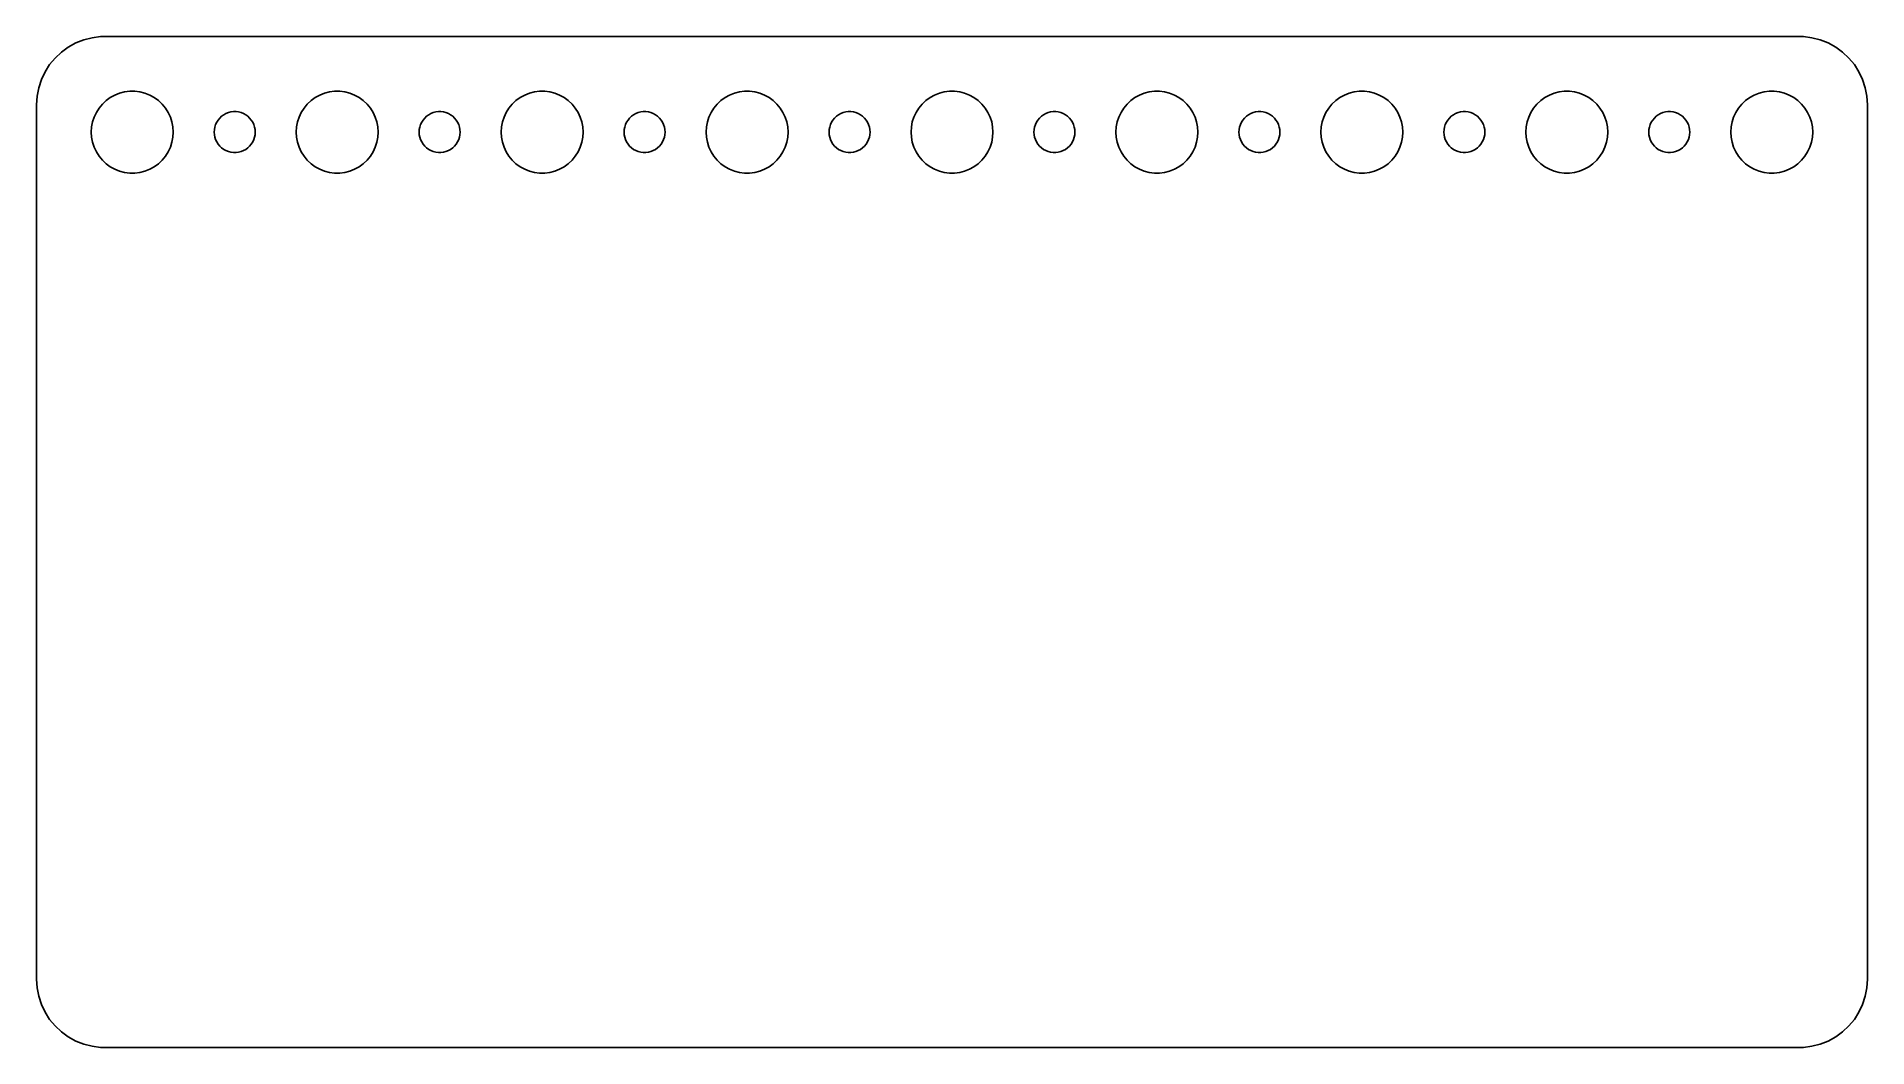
# Model space of a CAD drawing. Header units: metres. Extents: x -67 to 67, y -37 to 37.
import ezdxf

# ---------------------------------------------------------------- set-up
doc = ezdxf.new("R2010")
doc.units = ezdxf.units.M

msp = doc.modelspace()

# ---------------------------------------------------------------- linework, layer by layer
for p, q in [((-64.6791, 36.2216), (-65.1871, 35.8526)), ((-64.1289, 36.5241), (-64.6791, 36.2216)), ((-63.5451, 36.7553), (-64.1289, 36.5241)), ((-62.9369, 36.9114), (-63.5451, 36.7553)), ((-62.3139, 36.9901), (-62.9369, 36.9114)), ((62.3139, 36.9901), (-62.3139, 36.9901)), ((62.9369, 36.9114), (62.3139, 36.9901)), ((63.5451, 36.7553), (62.9369, 36.9114)), ((64.1289, 36.5241), (63.5451, 36.7553)), ((64.6791, 36.2216), (64.1289, 36.5241)), ((65.1871, 35.8526), (64.6791, 36.2216)), ((-66.0451, 34.9389), (-66.3815, 34.4088)), ((-65.6448, 35.4227), (-66.0451, 34.9389)), ((-65.1871, 35.8526), (-65.6448, 35.4227)), ((65.6448, 35.4227), (65.1871, 35.8526)), ((66.0451, 34.9389), (65.6448, 35.4227)), ((66.3815, 34.4088), (66.0451, 34.9389)), ((-66.6489, 33.8406), (-66.8429, 33.2434)), ((-66.3815, 34.4088), (-66.6489, 33.8406)), ((66.6489, 33.8406), (66.3815, 34.4088)), ((66.8429, 33.2434), (66.6489, 33.8406)), ((-66.9606, 32.6267), (-67, 32)), ((-66.8429, 33.2434), (-66.9606, 32.6267)), ((-62.1869, 32.0536), (-61.9123, 32.3115)), ((-61.9123, 32.3115), (-61.6075, 32.533)), ((-61.6075, 32.533), (-61.2773, 32.7145)), ((-61.2773, 32.7145), (-60.927, 32.8532)), ((-60.927, 32.8532), (-60.5621, 32.9469)), ((-60.5621, 32.9469), (-60.1884, 32.9941)), ((-60.1884, 32.9941), (-59.8116, 32.9941)), ((-59.8116, 32.9941), (-59.4379, 32.9469)), ((-59.4379, 32.9469), (-59.0729, 32.8532)), ((-59.0729, 32.8532), (-58.7227, 32.7145)), ((-58.7227, 32.7145), (-58.3925, 32.533)), ((-58.3925, 32.533), (-58.0877, 32.3115)), ((-58.0877, 32.3115), (-57.8131, 32.0536)), ((-47.1869, 32.0536), (-46.9123, 32.3115)), ((-46.9123, 32.3115), (-46.6075, 32.533)), ((-46.6075, 32.533), (-46.2773, 32.7145)), ((-46.2773, 32.7145), (-45.927, 32.8532)), ((-45.927, 32.8532), (-45.5621, 32.9469)), ((-45.5621, 32.9469), (-45.1884, 32.9941)), ((-45.1884, 32.9941), (-44.8116, 32.9941)), ((-44.8116, 32.9941), (-44.4379, 32.9469)), ((-44.4379, 32.9469), (-44.0729, 32.8532)), ((-44.0729, 32.8532), (-43.7227, 32.7145)), ((-43.7227, 32.7145), (-43.3925, 32.533)), ((-43.3925, 32.533), (-43.0877, 32.3115)), ((-43.0877, 32.3115), (-42.8131, 32.0536)), ((-32.1869, 32.0536), (-31.9123, 32.3115)), ((-31.9123, 32.3115), (-31.6075, 32.533)), ((-31.6075, 32.533), (-31.2773, 32.7145)), ((-31.2773, 32.7145), (-30.927, 32.8532)), ((-30.927, 32.8532), (-30.5621, 32.9469)), ((-30.5621, 32.9469), (-30.1884, 32.9941)), ((-30.1884, 32.9941), (-29.8116, 32.9941)), ((-29.8116, 32.9941), (-29.4379, 32.9469)), ((-29.4379, 32.9469), (-29.0729, 32.8532)), ((-29.0729, 32.8532), (-28.7227, 32.7145)), ((-28.7227, 32.7145), (-28.3925, 32.533)), ((-28.3925, 32.533), (-28.0877, 32.3115)), ((-28.0877, 32.3115), (-27.8131, 32.0536)), ((-17.1869, 32.0536), (-16.9123, 32.3115)), ((-16.9123, 32.3115), (-16.6075, 32.533)), ((-16.6075, 32.533), (-16.2773, 32.7145)), ((-16.2773, 32.7145), (-15.927, 32.8532)), ((-15.927, 32.8532), (-15.5621, 32.9469)), ((-15.5621, 32.9469), (-15.1884, 32.9941)), ((-15.1884, 32.9941), (-14.8116, 32.9941)), ((-14.8116, 32.9941), (-14.4379, 32.9469)), ((-14.4379, 32.9469), (-14.0729, 32.8532)), ((-14.0729, 32.8532), (-13.7227, 32.7145)), ((-13.7227, 32.7145), (-13.3925, 32.533)), ((-13.3925, 32.533), (-13.0877, 32.3115)), ((-13.0877, 32.3115), (-12.8131, 32.0536)), ((-2.1869, 32.0536), (-1.91226, 32.3115)), ((-1.91226, 32.3115), (-1.60747, 32.533)), ((-1.60747, 32.533), (-1.27733, 32.7145)), ((-1.27733, 32.7145), (-0.92705, 32.8532)), ((-0.92705, 32.8532), (-0.56213, 32.9469)), ((-0.56213, 32.9469), (-0.18837, 32.9941)), ((-0.18837, 32.9941), (0.18837, 32.9941)), ((0.18837, 32.9941), (0.56213, 32.9469)), ((0.56213, 32.9469), (0.92705, 32.8532)), ((0.92705, 32.8532), (1.27733, 32.7145)), ((1.27733, 32.7145), (1.60747, 32.533)), ((1.60747, 32.533), (1.91226, 32.3115)), ((1.91226, 32.3115), (2.1869, 32.0536)), ((12.8131, 32.0536), (13.0877, 32.3115)), ((13.0877, 32.3115), (13.3925, 32.533)), ((13.3925, 32.533), (13.7227, 32.7145)), ((13.7227, 32.7145), (14.0729, 32.8532)), ((14.0729, 32.8532), (14.4379, 32.9469)), ((14.4379, 32.9469), (14.8116, 32.9941)), ((14.8116, 32.9941), (15.1884, 32.9941)), ((15.1884, 32.9941), (15.5621, 32.9469)), ((15.5621, 32.9469), (15.927, 32.8532)), ((15.927, 32.8532), (16.2773, 32.7145)), ((16.2773, 32.7145), (16.6075, 32.533)), ((16.6075, 32.533), (16.9123, 32.3115)), ((16.9123, 32.3115), (17.1869, 32.0536)), ((27.8131, 32.0536), (28.0877, 32.3115)), ((28.0877, 32.3115), (28.3925, 32.533)), ((28.3925, 32.533), (28.7227, 32.7145)), ((28.7227, 32.7145), (29.0729, 32.8532)), ((29.0729, 32.8532), (29.4379, 32.9469)), ((29.4379, 32.9469), (29.8116, 32.9941)), ((29.8116, 32.9941), (30.1884, 32.9941)), ((30.1884, 32.9941), (30.5621, 32.9469)), ((30.5621, 32.9469), (30.927, 32.8532)), ((30.927, 32.8532), (31.2773, 32.7145)), ((31.2773, 32.7145), (31.6075, 32.533)), ((31.6075, 32.533), (31.9123, 32.3115)), ((31.9123, 32.3115), (32.1869, 32.0536)), ((42.8131, 32.0536), (43.0877, 32.3115)), ((43.0877, 32.3115), (43.3925, 32.533)), ((43.3925, 32.533), (43.7227, 32.7145)), ((43.7227, 32.7145), (44.0729, 32.8532)), ((44.0729, 32.8532), (44.4379, 32.9469)), ((44.4379, 32.9469), (44.8116, 32.9941)), ((44.8116, 32.9941), (45.1884, 32.9941)), ((45.1884, 32.9941), (45.5621, 32.9469)), ((45.5621, 32.9469), (45.927, 32.8532)), ((45.927, 32.8532), (46.2773, 32.7145)), ((46.2773, 32.7145), (46.6075, 32.533)), ((46.6075, 32.533), (46.9123, 32.3115)), ((46.9123, 32.3115), (47.1869, 32.0536)), ((57.8131, 32.0536), (58.0877, 32.3115)), ((58.0877, 32.3115), (58.3925, 32.533)), ((58.3925, 32.533), (58.7227, 32.7145)), ((58.7227, 32.7145), (59.0729, 32.8532)), ((59.0729, 32.8532), (59.4379, 32.9469)), ((59.4379, 32.9469), (59.8116, 32.9941)), ((59.8116, 32.9941), (60.1884, 32.9941)), ((60.1884, 32.9941), (60.5621, 32.9469)), ((60.5621, 32.9469), (60.927, 32.8532)), ((60.927, 32.8532), (61.2773, 32.7145)), ((61.2773, 32.7145), (61.6075, 32.533)), ((61.6075, 32.533), (61.9123, 32.3115)), ((61.9123, 32.3115), (62.1869, 32.0536)), ((66.9606, 32.6267), (66.8429, 33.2434)), ((67, 32), (66.9606, 32.6267)), ((-67, 32), (-67, -32)), ((-62.9057, 30.7461), (-62.7893, 31.1044)), ((-62.7893, 31.1044), (-62.6289, 31.4453)), ((-62.6289, 31.4453), (-62.427, 31.7634)), ((-62.427, 31.7634), (-62.1869, 32.0536)), ((-57.8131, 32.0536), (-57.5729, 31.7634)), ((-57.5729, 31.7634), (-57.3711, 31.4453)), ((-57.3711, 31.4453), (-57.2107, 31.1044)), ((-57.2107, 31.1044), (-57.0942, 30.7461)), ((-53.8145, 30.7226), (-53.7135, 30.8817)), ((-53.7135, 30.8817), (-53.5934, 31.0268)), ((-53.5934, 31.0268), (-53.4561, 31.1558)), ((-53.4561, 31.1558), (-53.3037, 31.2665)), ((-53.3037, 31.2665), (-53.1387, 31.3572)), ((-53.1387, 31.3572), (-52.9635, 31.4266)), ((-52.9635, 31.4266), (-52.7811, 31.4734)), ((-52.7811, 31.4734), (-52.5942, 31.497)), ((-52.5942, 31.497), (-52.4058, 31.497)), ((-52.4058, 31.497), (-52.2189, 31.4734)), ((-52.2189, 31.4734), (-52.0365, 31.4266)), ((-52.0365, 31.4266), (-51.8613, 31.3572)), ((-51.8613, 31.3572), (-51.6963, 31.2665)), ((-51.6963, 31.2665), (-51.5439, 31.1558)), ((-51.5439, 31.1558), (-51.4065, 31.0268)), ((-51.4065, 31.0268), (-51.2865, 30.8817)), ((-51.2865, 30.8817), (-51.1855, 30.7226)), ((-47.9057, 30.7461), (-47.7893, 31.1044)), ((-47.7893, 31.1044), (-47.6289, 31.4453)), ((-47.6289, 31.4453), (-47.427, 31.7634)), ((-47.427, 31.7634), (-47.1869, 32.0536)), ((-42.8131, 32.0536), (-42.5729, 31.7634)), ((-42.5729, 31.7634), (-42.3711, 31.4453)), ((-42.3711, 31.4453), (-42.2107, 31.1044)), ((-42.2107, 31.1044), (-42.0942, 30.7461)), ((-38.8145, 30.7226), (-38.7135, 30.8817)), ((-38.7135, 30.8817), (-38.5934, 31.0268)), ((-38.5934, 31.0268), (-38.4561, 31.1558)), ((-38.4561, 31.1558), (-38.3037, 31.2665)), ((-38.3037, 31.2665), (-38.1387, 31.3572)), ((-38.1387, 31.3572), (-37.9635, 31.4266)), ((-37.9635, 31.4266), (-37.7811, 31.4734)), ((-37.7811, 31.4734), (-37.5942, 31.497)), ((-37.5942, 31.497), (-37.4058, 31.497)), ((-37.4058, 31.497), (-37.2189, 31.4734)), ((-37.2189, 31.4734), (-37.0365, 31.4266)), ((-37.0365, 31.4266), (-36.8613, 31.3572)), ((-36.8613, 31.3572), (-36.6963, 31.2665)), ((-36.6963, 31.2665), (-36.5439, 31.1558)), ((-36.5439, 31.1558), (-36.4065, 31.0268)), ((-36.4065, 31.0268), (-36.2865, 30.8817)), ((-36.2865, 30.8817), (-36.1855, 30.7226)), ((-32.9057, 30.7461), (-32.7893, 31.1044)), ((-32.7893, 31.1044), (-32.6289, 31.4453)), ((-32.6289, 31.4453), (-32.427, 31.7634)), ((-32.427, 31.7634), (-32.1869, 32.0536)), ((-27.8131, 32.0536), (-27.5729, 31.7634)), ((-27.5729, 31.7634), (-27.3711, 31.4453)), ((-27.3711, 31.4453), (-27.2107, 31.1044)), ((-27.2107, 31.1044), (-27.0942, 30.7461)), ((-23.8145, 30.7226), (-23.7135, 30.8817)), ((-23.7135, 30.8817), (-23.5934, 31.0268)), ((-23.5934, 31.0268), (-23.4561, 31.1558)), ((-23.4561, 31.1558), (-23.3037, 31.2665)), ((-23.3037, 31.2665), (-23.1387, 31.3572)), ((-23.1387, 31.3572), (-22.9635, 31.4266)), ((-22.9635, 31.4266), (-22.7811, 31.4734)), ((-22.7811, 31.4734), (-22.5942, 31.497)), ((-22.5942, 31.497), (-22.4058, 31.497)), ((-22.4058, 31.497), (-22.2189, 31.4734)), ((-22.2189, 31.4734), (-22.0365, 31.4266)), ((-22.0365, 31.4266), (-21.8613, 31.3572)), ((-21.8613, 31.3572), (-21.6963, 31.2665)), ((-21.6963, 31.2665), (-21.5439, 31.1558)), ((-21.5439, 31.1558), (-21.4065, 31.0268)), ((-21.4065, 31.0268), (-21.2865, 30.8817)), ((-21.2865, 30.8817), (-21.1855, 30.7226)), ((-17.9057, 30.7461), (-17.7893, 31.1044)), ((-17.7893, 31.1044), (-17.6289, 31.4453)), ((-17.6289, 31.4453), (-17.427, 31.7634)), ((-17.427, 31.7634), (-17.1869, 32.0536)), ((-12.8131, 32.0536), (-12.5729, 31.7634)), ((-12.5729, 31.7634), (-12.3711, 31.4453)), ((-12.3711, 31.4453), (-12.2107, 31.1044)), ((-12.2107, 31.1044), (-12.0942, 30.7461)), ((-8.81445, 30.7226), (-8.71352, 30.8817)), ((-8.71352, 30.8817), (-8.59344, 31.0268)), ((-8.59344, 31.0268), (-8.45613, 31.1558)), ((-8.45613, 31.1558), (-8.30373, 31.2665)), ((-8.30373, 31.2665), (-8.13866, 31.3572)), ((-8.13866, 31.3572), (-7.96352, 31.4266)), ((-7.96352, 31.4266), (-7.78107, 31.4734)), ((-7.78107, 31.4734), (-7.59418, 31.497)), ((-7.59418, 31.497), (-7.40581, 31.497)), ((-7.40581, 31.497), (-7.21892, 31.4734)), ((-7.21892, 31.4734), (-7.03647, 31.4266)), ((-7.03647, 31.4266), (-6.86133, 31.3572)), ((-6.86133, 31.3572), (-6.69626, 31.2665)), ((-6.69626, 31.2665), (-6.54385, 31.1558)), ((-6.54385, 31.1558), (-6.40654, 31.0268)), ((-6.40654, 31.0268), (-6.28647, 30.8817)), ((-6.28647, 30.8817), (-6.18553, 30.7226)), ((-2.90575, 30.7461), (-2.78932, 31.1044)), ((-2.78932, 31.1044), (-2.62891, 31.4453)), ((-2.62891, 31.4453), (-2.42705, 31.7634)), ((-2.42705, 31.7634), (-2.1869, 32.0536)), ((2.1869, 32.0536), (2.42705, 31.7634)), ((2.42705, 31.7634), (2.62891, 31.4453)), ((2.62891, 31.4453), (2.78932, 31.1044)), ((2.78932, 31.1044), (2.90575, 30.7461)), ((6.18553, 30.7226), (6.28647, 30.8817)), ((6.28647, 30.8817), (6.40654, 31.0268)), ((6.40654, 31.0268), (6.54385, 31.1558)), ((6.54385, 31.1558), (6.69626, 31.2665)), ((6.69626, 31.2665), (6.86133, 31.3572)), ((6.86133, 31.3572), (7.03647, 31.4266)), ((7.03647, 31.4266), (7.21892, 31.4734)), ((7.21892, 31.4734), (7.40581, 31.497)), ((7.40581, 31.497), (7.59418, 31.497)), ((7.59418, 31.497), (7.78107, 31.4734)), ((7.78107, 31.4734), (7.96352, 31.4266)), ((7.96352, 31.4266), (8.13866, 31.3572)), ((8.13866, 31.3572), (8.30373, 31.2665)), ((8.30373, 31.2665), (8.45613, 31.1558)), ((8.45613, 31.1558), (8.59344, 31.0268)), ((8.59344, 31.0268), (8.71352, 30.8817)), ((8.71352, 30.8817), (8.81445, 30.7226)), ((12.0942, 30.7461), (12.2107, 31.1044)), ((12.2107, 31.1044), (12.3711, 31.4453)), ((12.3711, 31.4453), (12.5729, 31.7634)), ((12.5729, 31.7634), (12.8131, 32.0536)), ((17.1869, 32.0536), (17.427, 31.7634)), ((17.427, 31.7634), (17.6289, 31.4453)), ((17.6289, 31.4453), (17.7893, 31.1044)), ((17.7893, 31.1044), (17.9057, 30.7461)), ((21.1855, 30.7226), (21.2865, 30.8817)), ((21.2865, 30.8817), (21.4065, 31.0268)), ((21.4065, 31.0268), (21.5439, 31.1558)), ((21.5439, 31.1558), (21.6963, 31.2665)), ((21.6963, 31.2665), (21.8613, 31.3572)), ((21.8613, 31.3572), (22.0365, 31.4266)), ((22.0365, 31.4266), (22.2189, 31.4734)), ((22.2189, 31.4734), (22.4058, 31.497)), ((22.4058, 31.497), (22.5942, 31.497)), ((22.5942, 31.497), (22.7811, 31.4734)), ((22.7811, 31.4734), (22.9635, 31.4266)), ((22.9635, 31.4266), (23.1387, 31.3572)), ((23.1387, 31.3572), (23.3037, 31.2665)), ((23.3037, 31.2665), (23.4561, 31.1558)), ((23.4561, 31.1558), (23.5934, 31.0268)), ((23.5934, 31.0268), (23.7135, 30.8817)), ((23.7135, 30.8817), (23.8145, 30.7226)), ((27.0942, 30.7461), (27.2107, 31.1044)), ((27.2107, 31.1044), (27.3711, 31.4453)), ((27.3711, 31.4453), (27.5729, 31.7634)), ((27.5729, 31.7634), (27.8131, 32.0536)), ((32.1869, 32.0536), (32.427, 31.7634)), ((32.427, 31.7634), (32.6289, 31.4453)), ((32.6289, 31.4453), (32.7893, 31.1044)), ((32.7893, 31.1044), (32.9057, 30.7461)), ((36.1855, 30.7226), (36.2865, 30.8817)), ((36.2865, 30.8817), (36.4065, 31.0268)), ((36.4065, 31.0268), (36.5439, 31.1558)), ((36.5439, 31.1558), (36.6963, 31.2665)), ((36.6963, 31.2665), (36.8613, 31.3572)), ((36.8613, 31.3572), (37.0365, 31.4266)), ((37.0365, 31.4266), (37.2189, 31.4734)), ((37.2189, 31.4734), (37.4058, 31.497)), ((37.4058, 31.497), (37.5942, 31.497)), ((37.5942, 31.497), (37.7811, 31.4734)), ((37.7811, 31.4734), (37.9635, 31.4266)), ((37.9635, 31.4266), (38.1387, 31.3572)), ((38.1387, 31.3572), (38.3037, 31.2665)), ((38.3037, 31.2665), (38.4561, 31.1558)), ((38.4561, 31.1558), (38.5934, 31.0268)), ((38.5934, 31.0268), (38.7135, 30.8817)), ((38.7135, 30.8817), (38.8145, 30.7226)), ((42.0942, 30.7461), (42.2107, 31.1044)), ((42.2107, 31.1044), (42.3711, 31.4453)), ((42.3711, 31.4453), (42.5729, 31.7634)), ((42.5729, 31.7634), (42.8131, 32.0536)), ((47.1869, 32.0536), (47.427, 31.7634)), ((47.427, 31.7634), (47.6289, 31.4453)), ((47.6289, 31.4453), (47.7893, 31.1044)), ((47.7893, 31.1044), (47.9057, 30.7461)), ((51.1855, 30.7226), (51.2865, 30.8817)), ((51.2865, 30.8817), (51.4065, 31.0268)), ((51.4065, 31.0268), (51.5439, 31.1558)), ((51.5439, 31.1558), (51.6963, 31.2665)), ((51.6963, 31.2665), (51.8613, 31.3572)), ((51.8613, 31.3572), (52.0365, 31.4266)), ((52.0365, 31.4266), (52.2189, 31.4734)), ((52.2189, 31.4734), (52.4058, 31.497)), ((52.4058, 31.497), (52.5942, 31.497)), ((52.5942, 31.497), (52.7811, 31.4734)), ((52.7811, 31.4734), (52.9635, 31.4266)), ((52.9635, 31.4266), (53.1387, 31.3572)), ((53.1387, 31.3572), (53.3037, 31.2665)), ((53.3037, 31.2665), (53.4561, 31.1558)), ((53.4561, 31.1558), (53.5934, 31.0268)), ((53.5934, 31.0268), (53.7135, 30.8817)), ((53.7135, 30.8817), (53.8145, 30.7226)), ((57.0942, 30.7461), (57.2107, 31.1044)), ((57.2107, 31.1044), (57.3711, 31.4453)), ((57.3711, 31.4453), (57.5729, 31.7634)), ((57.5729, 31.7634), (57.8131, 32.0536)), ((62.1869, 32.0536), (62.427, 31.7634)), ((62.427, 31.7634), (62.6289, 31.4453)), ((62.6289, 31.4453), (62.7893, 31.1044)), ((62.7893, 31.1044), (62.9057, 30.7461)), ((67, -32), (67, 32)), ((-63, 30), (-62.9763, 30.376)), ((-62.9763, 29.624), (-63, 30)), ((-62.9763, 30.376), (-62.9057, 30.7461)), ((-62.9057, 29.2539), (-62.9763, 29.624)), ((-57.0942, 30.7461), (-57.0237, 30.376)), ((-57.0237, 29.624), (-57.0942, 29.2539)), ((-57.0237, 30.376), (-57, 30)), ((-57, 30), (-57.0237, 29.624)), ((-54, 30), (-53.9882, 30.188)), ((-53.9882, 29.812), (-54, 30)), ((-53.9882, 30.188), (-53.9529, 30.373)), ((-53.9529, 29.627), (-53.9882, 29.812)), ((-53.9529, 30.373), (-53.8947, 30.5522)), ((-53.8947, 29.4478), (-53.9529, 29.627)), ((-53.8947, 30.5522), (-53.8145, 30.7226)), ((-51.1855, 30.7226), (-51.1053, 30.5522)), ((-51.1053, 30.5522), (-51.0471, 30.373)), ((-51.0471, 29.627), (-51.1053, 29.4478)), ((-51.0471, 30.373), (-51.0118, 30.188)), ((-51.0118, 29.812), (-51.0471, 29.627)), ((-51.0118, 30.188), (-51, 30)), ((-51, 30), (-51.0118, 29.812)), ((-48, 30), (-47.9763, 30.376)), ((-47.9763, 29.624), (-48, 30)), ((-47.9763, 30.376), (-47.9057, 30.7461)), ((-47.9057, 29.2539), (-47.9763, 29.624)), ((-42.0942, 30.7461), (-42.0237, 30.376)), ((-42.0237, 29.624), (-42.0942, 29.2539)), ((-42.0237, 30.376), (-42, 30)), ((-42, 30), (-42.0237, 29.624)), ((-39, 30), (-38.9882, 30.188)), ((-38.9882, 29.812), (-39, 30)), ((-38.9882, 30.188), (-38.9529, 30.373)), ((-38.9529, 29.627), (-38.9882, 29.812)), ((-38.9529, 30.373), (-38.8947, 30.5522)), ((-38.8947, 29.4478), (-38.9529, 29.627)), ((-38.8947, 30.5522), (-38.8145, 30.7226)), ((-36.1855, 30.7226), (-36.1053, 30.5522)), ((-36.1053, 30.5522), (-36.0471, 30.373)), ((-36.0471, 29.627), (-36.1053, 29.4478)), ((-36.0471, 30.373), (-36.0118, 30.188)), ((-36.0118, 29.812), (-36.0471, 29.627)), ((-36.0118, 30.188), (-36, 30)), ((-36, 30), (-36.0118, 29.812)), ((-33, 30), (-32.9763, 30.376)), ((-32.9763, 29.624), (-33, 30)), ((-32.9763, 30.376), (-32.9057, 30.7461)), ((-32.9057, 29.2539), (-32.9763, 29.624)), ((-27.0942, 30.7461), (-27.0237, 30.376)), ((-27.0237, 29.624), (-27.0942, 29.2539)), ((-27.0237, 30.376), (-27, 30)), ((-27, 30), (-27.0237, 29.624)), ((-24, 30), (-23.9882, 30.188)), ((-23.9882, 29.812), (-24, 30)), ((-23.9882, 30.188), (-23.9529, 30.373)), ((-23.9529, 29.627), (-23.9882, 29.812)), ((-23.9529, 30.373), (-23.8947, 30.5522)), ((-23.8947, 29.4478), (-23.9529, 29.627)), ((-23.8947, 30.5522), (-23.8145, 30.7226)), ((-21.1855, 30.7226), (-21.1053, 30.5522)), ((-21.1053, 30.5522), (-21.0471, 30.373)), ((-21.0471, 29.627), (-21.1053, 29.4478)), ((-21.0471, 30.373), (-21.0118, 30.188)), ((-21.0118, 29.812), (-21.0471, 29.627)), ((-21.0118, 30.188), (-21, 30)), ((-21, 30), (-21.0118, 29.812)), ((-18, 30), (-17.9763, 30.376)), ((-17.9763, 29.624), (-18, 30)), ((-17.9763, 30.376), (-17.9057, 30.7461)), ((-17.9057, 29.2539), (-17.9763, 29.624)), ((-12.0942, 30.7461), (-12.0237, 30.376)), ((-12.0237, 29.624), (-12.0942, 29.2539)), ((-12.0237, 30.376), (-12, 30)), ((-12, 30), (-12.0237, 29.624)), ((-9, 30), (-8.98816, 30.188)), ((-8.98816, 29.812), (-9, 30)), ((-8.98816, 30.188), (-8.95287, 30.373)), ((-8.95287, 29.627), (-8.98816, 29.812)), ((-8.95287, 30.373), (-8.89465, 30.5522)), ((-8.89465, 29.4478), (-8.95287, 29.627)), ((-8.89465, 30.5522), (-8.81445, 30.7226)), ((-6.18553, 30.7226), (-6.10533, 30.5522)), ((-6.10533, 30.5522), (-6.04712, 30.373)), ((-6.04712, 29.627), (-6.10533, 29.4478)), ((-6.04712, 30.373), (-6.01183, 30.188)), ((-6.01183, 29.812), (-6.04712, 29.627)), ((-6.01183, 30.188), (-6, 30)), ((-6, 30), (-6.01183, 29.812)), ((-3, 30), (-2.97633, 30.376)), ((-2.97633, 29.624), (-3, 30)), ((-2.97633, 30.376), (-2.90575, 30.7461)), ((-2.90575, 29.2539), (-2.97633, 29.624)), ((2.90575, 30.7461), (2.97633, 30.376)), ((2.97633, 29.624), (2.90575, 29.2539)), ((2.97633, 30.376), (3, 30)), ((3, 30), (2.97633, 29.624)), ((6, 30), (6.01183, 30.188)), ((6.01183, 29.812), (6, 30)), ((6.01183, 30.188), (6.04712, 30.373)), ((6.04712, 29.627), (6.01183, 29.812)), ((6.04712, 30.373), (6.10533, 30.5522)), ((6.10533, 29.4478), (6.04712, 29.627)), ((6.10533, 30.5522), (6.18553, 30.7226)), ((8.81445, 30.7226), (8.89465, 30.5522)), ((8.89465, 30.5522), (8.95287, 30.373)), ((8.95287, 29.627), (8.89465, 29.4478)), ((8.95287, 30.373), (8.98816, 30.188)), ((8.98816, 29.812), (8.95287, 29.627)), ((8.98816, 30.188), (9, 30)), ((9, 30), (8.98816, 29.812)), ((12, 30), (12.0237, 30.376)), ((12.0237, 29.624), (12, 30)), ((12.0237, 30.376), (12.0942, 30.7461)), ((12.0942, 29.2539), (12.0237, 29.624)), ((17.9057, 30.7461), (17.9763, 30.376)), ((17.9763, 29.624), (17.9057, 29.2539)), ((17.9763, 30.376), (18, 30)), ((18, 30), (17.9763, 29.624)), ((21, 30), (21.0118, 30.188)), ((21.0118, 29.812), (21, 30)), ((21.0118, 30.188), (21.0471, 30.373)), ((21.0471, 29.627), (21.0118, 29.812)), ((21.0471, 30.373), (21.1053, 30.5522)), ((21.1053, 29.4478), (21.0471, 29.627)), ((21.1053, 30.5522), (21.1855, 30.7226)), ((23.8145, 30.7226), (23.8947, 30.5522)), ((23.8947, 30.5522), (23.9529, 30.373)), ((23.9529, 29.627), (23.8947, 29.4478)), ((23.9529, 30.373), (23.9882, 30.188)), ((23.9882, 29.812), (23.9529, 29.627)), ((23.9882, 30.188), (24, 30)), ((24, 30), (23.9882, 29.812)), ((27, 30), (27.0237, 30.376)), ((27.0237, 29.624), (27, 30)), ((27.0237, 30.376), (27.0942, 30.7461)), ((27.0942, 29.2539), (27.0237, 29.624)), ((32.9057, 30.7461), (32.9763, 30.376)), ((32.9763, 29.624), (32.9057, 29.2539)), ((32.9763, 30.376), (33, 30)), ((33, 30), (32.9763, 29.624)), ((36, 30), (36.0118, 30.188)), ((36.0118, 29.812), (36, 30)), ((36.0118, 30.188), (36.0471, 30.373)), ((36.0471, 29.627), (36.0118, 29.812)), ((36.0471, 30.373), (36.1053, 30.5522)), ((36.1053, 29.4478), (36.0471, 29.627)), ((36.1053, 30.5522), (36.1855, 30.7226)), ((38.8145, 30.7226), (38.8947, 30.5522)), ((38.8947, 30.5522), (38.9529, 30.373)), ((38.9529, 29.627), (38.8947, 29.4478)), ((38.9529, 30.373), (38.9882, 30.188)), ((38.9882, 29.812), (38.9529, 29.627)), ((38.9882, 30.188), (39, 30)), ((39, 30), (38.9882, 29.812)), ((42, 30), (42.0237, 30.376)), ((42.0237, 29.624), (42, 30)), ((42.0237, 30.376), (42.0942, 30.7461)), ((42.0942, 29.2539), (42.0237, 29.624)), ((47.9057, 30.7461), (47.9763, 30.376)), ((47.9763, 29.624), (47.9057, 29.2539)), ((47.9763, 30.376), (48, 30)), ((48, 30), (47.9763, 29.624)), ((51, 30), (51.0118, 30.188)), ((51.0118, 29.812), (51, 30)), ((51.0118, 30.188), (51.0471, 30.373)), ((51.0471, 29.627), (51.0118, 29.812)), ((51.0471, 30.373), (51.1053, 30.5522)), ((51.1053, 29.4478), (51.0471, 29.627)), ((51.1053, 30.5522), (51.1855, 30.7226)), ((53.8145, 30.7226), (53.8947, 30.5522)), ((53.8947, 30.5522), (53.9529, 30.373)), ((53.9529, 29.627), (53.8947, 29.4478)), ((53.9529, 30.373), (53.9882, 30.188)), ((53.9882, 29.812), (53.9529, 29.627)), ((53.9882, 30.188), (54, 30)), ((54, 30), (53.9882, 29.812)), ((57, 30), (57.0237, 30.376)), ((57.0237, 29.624), (57, 30)), ((57.0237, 30.376), (57.0942, 30.7461)), ((57.0942, 29.2539), (57.0237, 29.624)), ((62.9057, 30.7461), (62.9763, 30.376)), ((62.9763, 29.624), (62.9057, 29.2539)), ((62.9763, 30.376), (63, 30)), ((63, 30), (62.9763, 29.624)), ((-62.7893, 28.8956), (-62.9057, 29.2539)), ((-62.6289, 28.5547), (-62.7893, 28.8956)), ((-62.427, 28.2366), (-62.6289, 28.5547)), ((-62.1869, 27.9464), (-62.427, 28.2366)), ((-57.5729, 28.2366), (-57.8131, 27.9464)), ((-57.3711, 28.5547), (-57.5729, 28.2366)), ((-57.2107, 28.8956), (-57.3711, 28.5547)), ((-57.0942, 29.2539), (-57.2107, 28.8956)), ((-53.8145, 29.2774), (-53.8947, 29.4478)), ((-53.7135, 29.1183), (-53.8145, 29.2774)), ((-53.5934, 28.9732), (-53.7135, 29.1183)), ((-53.4561, 28.8442), (-53.5934, 28.9732)), ((-53.3037, 28.7335), (-53.4561, 28.8442)), ((-53.1387, 28.6427), (-53.3037, 28.7335)), ((-52.9635, 28.5734), (-53.1387, 28.6427)), ((-52.7811, 28.5266), (-52.9635, 28.5734)), ((-52.5942, 28.503), (-52.7811, 28.5266)), ((-52.4058, 28.503), (-52.5942, 28.503)), ((-52.2189, 28.5266), (-52.4058, 28.503)), ((-52.0365, 28.5734), (-52.2189, 28.5266)), ((-51.8613, 28.6427), (-52.0365, 28.5734)), ((-51.6963, 28.7335), (-51.8613, 28.6427)), ((-51.5439, 28.8442), (-51.6963, 28.7335)), ((-51.4065, 28.9732), (-51.5439, 28.8442)), ((-51.2865, 29.1183), (-51.4065, 28.9732)), ((-51.1855, 29.2774), (-51.2865, 29.1183)), ((-51.1053, 29.4478), (-51.1855, 29.2774)), ((-47.7893, 28.8956), (-47.9057, 29.2539)), ((-47.6289, 28.5547), (-47.7893, 28.8956)), ((-47.427, 28.2366), (-47.6289, 28.5547)), ((-47.1869, 27.9464), (-47.427, 28.2366)), ((-42.5729, 28.2366), (-42.8131, 27.9464)), ((-42.3711, 28.5547), (-42.5729, 28.2366)), ((-42.2107, 28.8956), (-42.3711, 28.5547)), ((-42.0942, 29.2539), (-42.2107, 28.8956)), ((-38.8145, 29.2774), (-38.8947, 29.4478)), ((-38.7135, 29.1183), (-38.8145, 29.2774)), ((-38.5934, 28.9732), (-38.7135, 29.1183)), ((-38.4561, 28.8442), (-38.5934, 28.9732)), ((-38.3037, 28.7335), (-38.4561, 28.8442)), ((-38.1387, 28.6427), (-38.3037, 28.7335)), ((-37.9635, 28.5734), (-38.1387, 28.6427)), ((-37.7811, 28.5266), (-37.9635, 28.5734)), ((-37.5942, 28.503), (-37.7811, 28.5266)), ((-37.4058, 28.503), (-37.5942, 28.503)), ((-37.2189, 28.5266), (-37.4058, 28.503)), ((-37.0365, 28.5734), (-37.2189, 28.5266)), ((-36.8613, 28.6427), (-37.0365, 28.5734)), ((-36.6963, 28.7335), (-36.8613, 28.6427)), ((-36.5439, 28.8442), (-36.6963, 28.7335)), ((-36.4065, 28.9732), (-36.5439, 28.8442)), ((-36.2865, 29.1183), (-36.4065, 28.9732)), ((-36.1855, 29.2774), (-36.2865, 29.1183)), ((-36.1053, 29.4478), (-36.1855, 29.2774)), ((-32.7893, 28.8956), (-32.9057, 29.2539)), ((-32.6289, 28.5547), (-32.7893, 28.8956)), ((-32.427, 28.2366), (-32.6289, 28.5547)), ((-32.1869, 27.9464), (-32.427, 28.2366)), ((-27.5729, 28.2366), (-27.8131, 27.9464)), ((-27.3711, 28.5547), (-27.5729, 28.2366)), ((-27.2107, 28.8956), (-27.3711, 28.5547)), ((-27.0942, 29.2539), (-27.2107, 28.8956)), ((-23.8145, 29.2774), (-23.8947, 29.4478)), ((-23.7135, 29.1183), (-23.8145, 29.2774)), ((-23.5934, 28.9732), (-23.7135, 29.1183)), ((-23.4561, 28.8442), (-23.5934, 28.9732)), ((-23.3037, 28.7335), (-23.4561, 28.8442)), ((-23.1387, 28.6427), (-23.3037, 28.7335)), ((-22.9635, 28.5734), (-23.1387, 28.6427)), ((-22.7811, 28.5266), (-22.9635, 28.5734)), ((-22.5942, 28.503), (-22.7811, 28.5266)), ((-22.4058, 28.503), (-22.5942, 28.503)), ((-22.2189, 28.5266), (-22.4058, 28.503)), ((-22.0365, 28.5734), (-22.2189, 28.5266)), ((-21.8613, 28.6427), (-22.0365, 28.5734)), ((-21.6963, 28.7335), (-21.8613, 28.6427)), ((-21.5439, 28.8442), (-21.6963, 28.7335)), ((-21.4065, 28.9732), (-21.5439, 28.8442)), ((-21.2865, 29.1183), (-21.4065, 28.9732)), ((-21.1855, 29.2774), (-21.2865, 29.1183)), ((-21.1053, 29.4478), (-21.1855, 29.2774)), ((-17.7893, 28.8956), (-17.9057, 29.2539)), ((-17.6289, 28.5547), (-17.7893, 28.8956)), ((-17.427, 28.2366), (-17.6289, 28.5547)), ((-17.1869, 27.9464), (-17.427, 28.2366)), ((-12.5729, 28.2366), (-12.8131, 27.9464)), ((-12.3711, 28.5547), (-12.5729, 28.2366)), ((-12.2107, 28.8956), (-12.3711, 28.5547)), ((-12.0942, 29.2539), (-12.2107, 28.8956)), ((-8.81445, 29.2774), (-8.89465, 29.4478)), ((-8.71352, 29.1183), (-8.81445, 29.2774)), ((-8.59344, 28.9732), (-8.71352, 29.1183)), ((-8.45613, 28.8442), (-8.59344, 28.9732)), ((-8.30373, 28.7335), (-8.45613, 28.8442)), ((-8.13866, 28.6427), (-8.30373, 28.7335)), ((-7.96352, 28.5734), (-8.13866, 28.6427)), ((-7.78107, 28.5266), (-7.96352, 28.5734)), ((-7.59418, 28.503), (-7.78107, 28.5266)), ((-7.40581, 28.503), (-7.59418, 28.503)), ((-7.21892, 28.5266), (-7.40581, 28.503)), ((-7.03647, 28.5734), (-7.21892, 28.5266)), ((-6.86133, 28.6427), (-7.03647, 28.5734)), ((-6.69626, 28.7335), (-6.86133, 28.6427)), ((-6.54385, 28.8442), (-6.69626, 28.7335)), ((-6.40654, 28.9732), (-6.54385, 28.8442)), ((-6.28647, 29.1183), (-6.40654, 28.9732)), ((-6.18553, 29.2774), (-6.28647, 29.1183)), ((-6.10533, 29.4478), (-6.18553, 29.2774)), ((-2.78932, 28.8956), (-2.90575, 29.2539)), ((-2.62891, 28.5547), (-2.78932, 28.8956)), ((-2.42705, 28.2366), (-2.62891, 28.5547)), ((-2.1869, 27.9464), (-2.42705, 28.2366)), ((2.42705, 28.2366), (2.1869, 27.9464)), ((2.62891, 28.5547), (2.42705, 28.2366)), ((2.78932, 28.8956), (2.62891, 28.5547)), ((2.90575, 29.2539), (2.78932, 28.8956)), ((6.18553, 29.2774), (6.10533, 29.4478)), ((6.28647, 29.1183), (6.18553, 29.2774)), ((6.40654, 28.9732), (6.28647, 29.1183)), ((6.54385, 28.8442), (6.40654, 28.9732)), ((6.69626, 28.7335), (6.54385, 28.8442)), ((6.86133, 28.6427), (6.69626, 28.7335)), ((7.03647, 28.5734), (6.86133, 28.6427)), ((7.21892, 28.5266), (7.03647, 28.5734)), ((7.40581, 28.503), (7.21892, 28.5266)), ((7.59418, 28.503), (7.40581, 28.503)), ((7.78107, 28.5266), (7.59418, 28.503)), ((7.96352, 28.5734), (7.78107, 28.5266)), ((8.13866, 28.6427), (7.96352, 28.5734)), ((8.30373, 28.7335), (8.13866, 28.6427)), ((8.45613, 28.8442), (8.30373, 28.7335)), ((8.59344, 28.9732), (8.45613, 28.8442)), ((8.71352, 29.1183), (8.59344, 28.9732)), ((8.81445, 29.2774), (8.71352, 29.1183)), ((8.89465, 29.4478), (8.81445, 29.2774)), ((12.2107, 28.8956), (12.0942, 29.2539)), ((12.3711, 28.5547), (12.2107, 28.8956)), ((12.5729, 28.2366), (12.3711, 28.5547)), ((12.8131, 27.9464), (12.5729, 28.2366)), ((17.427, 28.2366), (17.1869, 27.9464)), ((17.6289, 28.5547), (17.427, 28.2366)), ((17.7893, 28.8956), (17.6289, 28.5547)), ((17.9057, 29.2539), (17.7893, 28.8956)), ((21.1855, 29.2774), (21.1053, 29.4478)), ((21.2865, 29.1183), (21.1855, 29.2774)), ((21.4065, 28.9732), (21.2865, 29.1183)), ((21.5439, 28.8442), (21.4065, 28.9732)), ((21.6963, 28.7335), (21.5439, 28.8442)), ((21.8613, 28.6427), (21.6963, 28.7335)), ((22.0365, 28.5734), (21.8613, 28.6427)), ((22.2189, 28.5266), (22.0365, 28.5734)), ((22.4058, 28.503), (22.2189, 28.5266)), ((22.5942, 28.503), (22.4058, 28.503)), ((22.7811, 28.5266), (22.5942, 28.503)), ((22.9635, 28.5734), (22.7811, 28.5266)), ((23.1387, 28.6427), (22.9635, 28.5734)), ((23.3037, 28.7335), (23.1387, 28.6427)), ((23.4561, 28.8442), (23.3037, 28.7335)), ((23.5934, 28.9732), (23.4561, 28.8442)), ((23.7135, 29.1183), (23.5934, 28.9732)), ((23.8145, 29.2774), (23.7135, 29.1183)), ((23.8947, 29.4478), (23.8145, 29.2774)), ((27.2107, 28.8956), (27.0942, 29.2539)), ((27.3711, 28.5547), (27.2107, 28.8956)), ((27.5729, 28.2366), (27.3711, 28.5547)), ((27.8131, 27.9464), (27.5729, 28.2366)), ((32.427, 28.2366), (32.1869, 27.9464)), ((32.6289, 28.5547), (32.427, 28.2366)), ((32.7893, 28.8956), (32.6289, 28.5547)), ((32.9057, 29.2539), (32.7893, 28.8956)), ((36.1855, 29.2774), (36.1053, 29.4478)), ((36.2865, 29.1183), (36.1855, 29.2774)), ((36.4065, 28.9732), (36.2865, 29.1183)), ((36.5439, 28.8442), (36.4065, 28.9732)), ((36.6963, 28.7335), (36.5439, 28.8442)), ((36.8613, 28.6427), (36.6963, 28.7335)), ((37.0365, 28.5734), (36.8613, 28.6427)), ((37.2189, 28.5266), (37.0365, 28.5734)), ((37.4058, 28.503), (37.2189, 28.5266)), ((37.5942, 28.503), (37.4058, 28.503)), ((37.7811, 28.5266), (37.5942, 28.503)), ((37.9635, 28.5734), (37.7811, 28.5266)), ((38.1387, 28.6427), (37.9635, 28.5734)), ((38.3037, 28.7335), (38.1387, 28.6427)), ((38.4561, 28.8442), (38.3037, 28.7335)), ((38.5934, 28.9732), (38.4561, 28.8442)), ((38.7135, 29.1183), (38.5934, 28.9732)), ((38.8145, 29.2774), (38.7135, 29.1183)), ((38.8947, 29.4478), (38.8145, 29.2774)), ((42.2107, 28.8956), (42.0942, 29.2539)), ((42.3711, 28.5547), (42.2107, 28.8956)), ((42.5729, 28.2366), (42.3711, 28.5547)), ((42.8131, 27.9464), (42.5729, 28.2366)), ((47.427, 28.2366), (47.1869, 27.9464)), ((47.6289, 28.5547), (47.427, 28.2366)), ((47.7893, 28.8956), (47.6289, 28.5547)), ((47.9057, 29.2539), (47.7893, 28.8956)), ((51.1855, 29.2774), (51.1053, 29.4478)), ((51.2865, 29.1183), (51.1855, 29.2774)), ((51.4065, 28.9732), (51.2865, 29.1183)), ((51.5439, 28.8442), (51.4065, 28.9732)), ((51.6963, 28.7335), (51.5439, 28.8442)), ((51.8613, 28.6427), (51.6963, 28.7335)), ((52.0365, 28.5734), (51.8613, 28.6427)), ((52.2189, 28.5266), (52.0365, 28.5734)), ((52.4058, 28.503), (52.2189, 28.5266)), ((52.5942, 28.503), (52.4058, 28.503)), ((52.7811, 28.5266), (52.5942, 28.503)), ((52.9635, 28.5734), (52.7811, 28.5266)), ((53.1387, 28.6427), (52.9635, 28.5734)), ((53.3037, 28.7335), (53.1387, 28.6427)), ((53.4561, 28.8442), (53.3037, 28.7335)), ((53.5934, 28.9732), (53.4561, 28.8442)), ((53.7135, 29.1183), (53.5934, 28.9732)), ((53.8145, 29.2774), (53.7135, 29.1183)), ((53.8947, 29.4478), (53.8145, 29.2774)), ((57.2107, 28.8956), (57.0942, 29.2539)), ((57.3711, 28.5547), (57.2107, 28.8956)), ((57.5729, 28.2366), (57.3711, 28.5547)), ((57.8131, 27.9464), (57.5729, 28.2366)), ((62.427, 28.2366), (62.1869, 27.9464)), ((62.6289, 28.5547), (62.427, 28.2366)), ((62.7893, 28.8956), (62.6289, 28.5547)), ((62.9057, 29.2539), (62.7893, 28.8956)), ((-61.9123, 27.6884), (-62.1869, 27.9464)), ((-61.6075, 27.467), (-61.9123, 27.6884)), ((-61.2773, 27.2855), (-61.6075, 27.467)), ((-60.927, 27.1468), (-61.2773, 27.2855)), ((-60.5621, 27.0531), (-60.927, 27.1468)), ((-60.1884, 27.0059), (-60.5621, 27.0531)), ((-59.8116, 27.0059), (-60.1884, 27.0059)), ((-59.4379, 27.0531), (-59.8116, 27.0059)), ((-59.0729, 27.1468), (-59.4379, 27.0531)), ((-58.7227, 27.2855), (-59.0729, 27.1468)), ((-58.3925, 27.467), (-58.7227, 27.2855)), ((-58.0877, 27.6884), (-58.3925, 27.467)), ((-57.8131, 27.9464), (-58.0877, 27.6884)), ((-46.9123, 27.6884), (-47.1869, 27.9464)), ((-46.6075, 27.467), (-46.9123, 27.6884)), ((-46.2773, 27.2855), (-46.6075, 27.467)), ((-45.927, 27.1468), (-46.2773, 27.2855)), ((-45.5621, 27.0531), (-45.927, 27.1468)), ((-45.1884, 27.0059), (-45.5621, 27.0531)), ((-44.8116, 27.0059), (-45.1884, 27.0059)), ((-44.4379, 27.0531), (-44.8116, 27.0059)), ((-44.0729, 27.1468), (-44.4379, 27.0531)), ((-43.7227, 27.2855), (-44.0729, 27.1468)), ((-43.3925, 27.467), (-43.7227, 27.2855)), ((-43.0877, 27.6884), (-43.3925, 27.467)), ((-42.8131, 27.9464), (-43.0877, 27.6884)), ((-31.9123, 27.6884), (-32.1869, 27.9464)), ((-31.6075, 27.467), (-31.9123, 27.6884)), ((-31.2773, 27.2855), (-31.6075, 27.467)), ((-30.927, 27.1468), (-31.2773, 27.2855)), ((-30.5621, 27.0531), (-30.927, 27.1468)), ((-30.1884, 27.0059), (-30.5621, 27.0531)), ((-29.8116, 27.0059), (-30.1884, 27.0059)), ((-29.4379, 27.0531), (-29.8116, 27.0059)), ((-29.0729, 27.1468), (-29.4379, 27.0531)), ((-28.7227, 27.2855), (-29.0729, 27.1468)), ((-28.3925, 27.467), (-28.7227, 27.2855)), ((-28.0877, 27.6884), (-28.3925, 27.467)), ((-27.8131, 27.9464), (-28.0877, 27.6884)), ((-16.9123, 27.6884), (-17.1869, 27.9464)), ((-16.6075, 27.467), (-16.9123, 27.6884)), ((-16.2773, 27.2855), (-16.6075, 27.467)), ((-15.927, 27.1468), (-16.2773, 27.2855)), ((-15.5621, 27.0531), (-15.927, 27.1468)), ((-15.1884, 27.0059), (-15.5621, 27.0531)), ((-14.8116, 27.0059), (-15.1884, 27.0059)), ((-14.4379, 27.0531), (-14.8116, 27.0059)), ((-14.0729, 27.1468), (-14.4379, 27.0531)), ((-13.7227, 27.2855), (-14.0729, 27.1468)), ((-13.3925, 27.467), (-13.7227, 27.2855)), ((-13.0877, 27.6884), (-13.3925, 27.467)), ((-12.8131, 27.9464), (-13.0877, 27.6884)), ((-1.91226, 27.6884), (-2.1869, 27.9464)), ((-1.60747, 27.467), (-1.91226, 27.6884)), ((-1.27733, 27.2855), (-1.60747, 27.467)), ((-0.92705, 27.1468), (-1.27733, 27.2855)), ((-0.56213, 27.0531), (-0.92705, 27.1468)), ((-0.18837, 27.0059), (-0.56213, 27.0531)), ((0.18837, 27.0059), (-0.18837, 27.0059)), ((0.56213, 27.0531), (0.18837, 27.0059)), ((0.92705, 27.1468), (0.56213, 27.0531)), ((1.27733, 27.2855), (0.92705, 27.1468)), ((1.60747, 27.467), (1.27733, 27.2855)), ((1.91226, 27.6884), (1.60747, 27.467)), ((2.1869, 27.9464), (1.91226, 27.6884)), ((13.0877, 27.6884), (12.8131, 27.9464)), ((13.3925, 27.467), (13.0877, 27.6884)), ((13.7227, 27.2855), (13.3925, 27.467)), ((14.0729, 27.1468), (13.7227, 27.2855)), ((14.4379, 27.0531), (14.0729, 27.1468)), ((14.8116, 27.0059), (14.4379, 27.0531)), ((15.1884, 27.0059), (14.8116, 27.0059)), ((15.5621, 27.0531), (15.1884, 27.0059)), ((15.927, 27.1468), (15.5621, 27.0531)), ((16.2773, 27.2855), (15.927, 27.1468)), ((16.6075, 27.467), (16.2773, 27.2855)), ((16.9123, 27.6884), (16.6075, 27.467)), ((17.1869, 27.9464), (16.9123, 27.6884)), ((28.0877, 27.6884), (27.8131, 27.9464)), ((28.3925, 27.467), (28.0877, 27.6884)), ((28.7227, 27.2855), (28.3925, 27.467)), ((29.0729, 27.1468), (28.7227, 27.2855)), ((29.4379, 27.0531), (29.0729, 27.1468)), ((29.8116, 27.0059), (29.4379, 27.0531)), ((30.1884, 27.0059), (29.8116, 27.0059)), ((30.5621, 27.0531), (30.1884, 27.0059)), ((30.927, 27.1468), (30.5621, 27.0531)), ((31.2773, 27.2855), (30.927, 27.1468)), ((31.6075, 27.467), (31.2773, 27.2855)), ((31.9123, 27.6884), (31.6075, 27.467)), ((32.1869, 27.9464), (31.9123, 27.6884)), ((43.0877, 27.6884), (42.8131, 27.9464)), ((43.3925, 27.467), (43.0877, 27.6884)), ((43.7227, 27.2855), (43.3925, 27.467)), ((44.0729, 27.1468), (43.7227, 27.2855)), ((44.4379, 27.0531), (44.0729, 27.1468)), ((44.8116, 27.0059), (44.4379, 27.0531)), ((45.1884, 27.0059), (44.8116, 27.0059)), ((45.5621, 27.0531), (45.1884, 27.0059)), ((45.927, 27.1468), (45.5621, 27.0531)), ((46.2773, 27.2855), (45.927, 27.1468)), ((46.6075, 27.467), (46.2773, 27.2855)), ((46.9123, 27.6884), (46.6075, 27.467)), ((47.1869, 27.9464), (46.9123, 27.6884)), ((58.0877, 27.6884), (57.8131, 27.9464)), ((58.3925, 27.467), (58.0877, 27.6884)), ((58.7227, 27.2855), (58.3925, 27.467)), ((59.0729, 27.1468), (58.7227, 27.2855)), ((59.4379, 27.0531), (59.0729, 27.1468)), ((59.8116, 27.0059), (59.4379, 27.0531)), ((60.1884, 27.0059), (59.8116, 27.0059)), ((60.5621, 27.0531), (60.1884, 27.0059)), ((60.927, 27.1468), (60.5621, 27.0531)), ((61.2773, 27.2855), (60.927, 27.1468)), ((61.6075, 27.467), (61.2773, 27.2855)), ((61.9123, 27.6884), (61.6075, 27.467)), ((62.1869, 27.9464), (61.9123, 27.6884)), ((-67, -32), (-66.9606, -32.6267)), ((66.9606, -32.6267), (67, -32)), ((-66.9606, -32.6267), (-66.8429, -33.2434)), ((-66.8429, -33.2434), (-66.6489, -33.8406)), ((66.6489, -33.8406), (66.8429, -33.2434)), ((66.8429, -33.2434), (66.9606, -32.6267)), ((-66.6489, -33.8406), (-66.3815, -34.4088)), ((-66.3815, -34.4088), (-66.0451, -34.9389)), ((66.0451, -34.9389), (66.3815, -34.4088)), ((66.3815, -34.4088), (66.6489, -33.8406)), ((-66.0451, -34.9389), (-65.6448, -35.4227)), ((-65.6448, -35.4227), (-65.1871, -35.8526)), ((-65.1871, -35.8526), (-64.6791, -36.2216)), ((64.6791, -36.2216), (65.1871, -35.8526)), ((65.1871, -35.8526), (65.6448, -35.4227)), ((65.6448, -35.4227), (66.0451, -34.9389)), ((-64.6791, -36.2216), (-64.1289, -36.5241)), ((-64.1289, -36.5241), (-63.5451, -36.7553)), ((-63.5451, -36.7553), (-62.9369, -36.9114)), ((-62.9369, -36.9114), (-62.3139, -36.9901)), ((-62.3139, -36.9901), (62.3139, -36.9901)), ((62.3139, -36.9901), (62.9369, -36.9114)), ((62.9369, -36.9114), (63.5451, -36.7553)), ((63.5451, -36.7553), (64.1289, -36.5241)), ((64.1289, -36.5241), (64.6791, -36.2216))]:
    msp.add_line(p, q)

doc.saveas('drawing.dxf')
